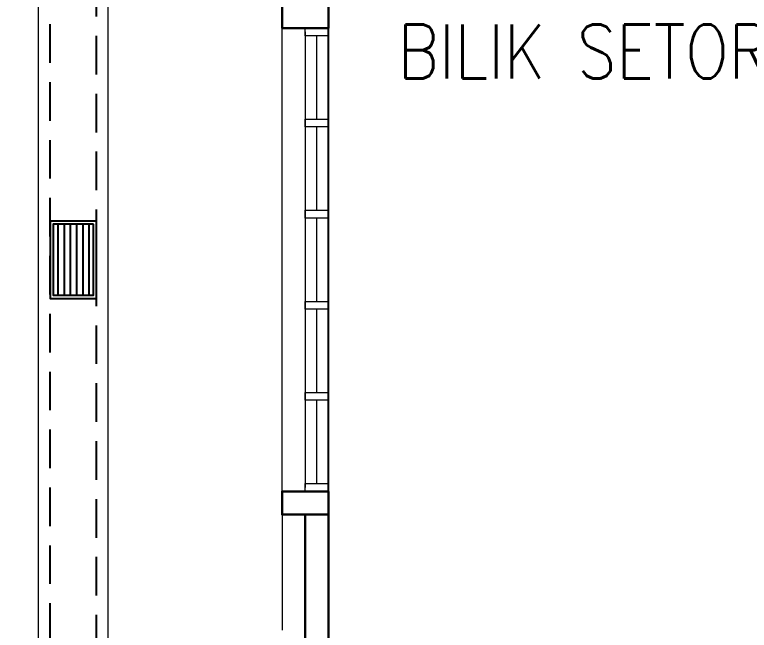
# Model space of a CAD drawing. Header units: inches. Extents: x -86493719 to 430035, y 21644 to 1519532.
# Drawn here: x 43679 to 48433, y 68404 to 72391 of the extents above; entities that cross this region are included whole.
import ezdxf
from ezdxf.enums import TextEntityAlignment as Align

# ---------------------------------------------------------------- set-up
doc = ezdxf.new("R2010")
doc.units = ezdxf.units.IN
doc.header["$MEASUREMENT"] = 0
doc.linetypes.add('DASHED2', pattern=[0.375, 0.25, -0.125])
for name, color, linetype in [('drain', 8, 'Continuous'), ('E-DB', 1, 'Continuous'), ('MSGRATING', 8, 'Continuous')]:
    doc.layers.add(name, color=color, linetype=linetype)
for name, color, linetype, lineweight in [('LW', 8, 'Continuous', 20), ('t3', 8, 'Continuous', 25), ('wall', 8, 'Continuous', 30), ('WIN', 8, 'Continuous', 18)]:
    doc.layers.add(name, color=color, linetype=linetype, lineweight=lineweight)
doc.styles.add('LAILA', font='romans.shx', dxfattribs={"width": 0.85})

msp = doc.modelspace()

# ---------------------------------------------------------------- linework, layer by layer
at = {"layer": 'drain', "linetype": 'DASHED2', "ltscale": 1000}
for points in [[(38409.3, 58028.6), (42409.3, 58028.6), (42409.3, 63028.6), (45909.3, 63028.6), (45909.3, 66078.6), (43909.3, 66078.6), (43909.3, 81528.6), (47909.3, 81528.6), (47909.3, 83503.6)], [(38709.3, 57728.6), (42709.3, 57728.6), (42709.3, 62728.6), (46209.3, 62728.6), (46209.3, 66378.6), (44209.3, 66378.6), (44209.3, 81228.6), (48209.3, 81228.6), (48209.3, 83503.6)]]:
    msp.add_lwpolyline(points, dxfattribs=at)
at = {"layer": 'E-DB'}
msp.add_lwpolyline([(46033.5, 58228.6), (44284.3, 58228.6), (44284.3, 61228.6), (47709.3, 61228.6), (47709.3, 67878.6), (45709.3, 67878.6), (45709.3, 79728.6), (49709.3, 79728.6), (49709.3, 82228.6), (55557.4, 82228.6)], dxfattribs=at)
at = {"layer": 'LW'}
for p, q in [((43834.3, 66003.6), (43834.3, 81603.6)), ((44284.3, 66453.6), (44284.3, 81153.6)), ((45409.3, 69303.6), (45409.3, 72303.6)), ((45409.3, 69153.6), (45409.3, 68403.6))]:
    msp.add_line(p, q, dxfattribs=at)
at = {"layer": 'MSGRATING'}
for p, q in [((43959.3, 71033.6), (43959.3, 70573.6)), ((43999.3, 71033.6), (43999.3, 70573.6)), ((44039.3, 71033.6), (44039.3, 70573.6)), ((44079.3, 71033.6), (44079.3, 70573.6)), ((44119.3, 71033.6), (44119.3, 70573.6)), ((44159.3, 71033.6), (44159.3, 70573.6))]:
    msp.add_line(p, q, dxfattribs=at)
for points in [[(44209.3, 71053.6), (43909.3, 71053.6), (43909.3, 70553.6), (44209.3, 70553.6)], [(44189.3, 71033.6), (43929.3, 71033.6), (43929.3, 70573.6), (44189.3, 70573.6)]]:
    msp.add_lwpolyline(points, close=True, dxfattribs=at)
at = {"layer": 'wall'}
for p, q in [((45709.3, 72303.6), (45709.3, 75303.6)), ((45709.3, 67728.6), (45709.3, 69303.6)), ((45559.3, 67728.6), (45559.3, 69153.6))]:
    msp.add_line(p, q, dxfattribs=at)
for points in [[(45709.3, 72303.6), (45709.3, 72453.6), (45409.3, 72453.6), (45409.3, 72303.6)], [(45709.3, 69153.6), (45709.3, 69303.6), (45409.3, 69303.6), (45409.3, 69153.6)]]:
    msp.add_lwpolyline(points, close=True, dxfattribs=at)
at = {"layer": 'WIN'}
for p, q in [((45709.3, 72303.6), (45709.3, 69303.6)), ((45559.3, 72278.6), (45559.3, 69328.6)), ((45634.3, 71713.6), (45634.3, 72253.6)), ((45634.3, 71123.6), (45634.3, 71663.6)), ((45634.3, 70533.6), (45634.3, 71073.6)), ((45634.3, 69943.6), (45634.3, 70483.6)), ((45634.3, 69353.6), (45634.3, 69893.6))]:
    msp.add_line(p, q, dxfattribs=at)
for points in [[(45559.3, 72253.6), (45559.3, 72303.6), (45709.3, 72303.6), (45709.3, 72253.6)], [(45559.3, 71663.6), (45559.3, 71713.6), (45709.3, 71713.6), (45709.3, 71663.6)], [(45559.3, 71073.6), (45559.3, 71123.6), (45709.3, 71123.6), (45709.3, 71073.6)], [(45559.3, 70483.6), (45559.3, 70533.6), (45709.3, 70533.6), (45709.3, 70483.6)], [(45559.3, 69893.6), (45559.3, 69943.6), (45709.3, 69943.6), (45709.3, 69893.6)], [(45559.3, 69303.6), (45559.3, 69353.6), (45709.3, 69353.6), (45709.3, 69303.6)]]:
    msp.add_lwpolyline(points, close=True, dxfattribs=at)

# ---------------------------------------------------------------- texts
at = {"layer": 't3', "style": 'LAILA', "width": 0.85}
msp.add_text('BILIK SETOR 1', height=350, dxfattribs=at).set_placement((46157.4, 72327.5), align=Align.TOP_LEFT)

doc.saveas('drawing.dxf')
